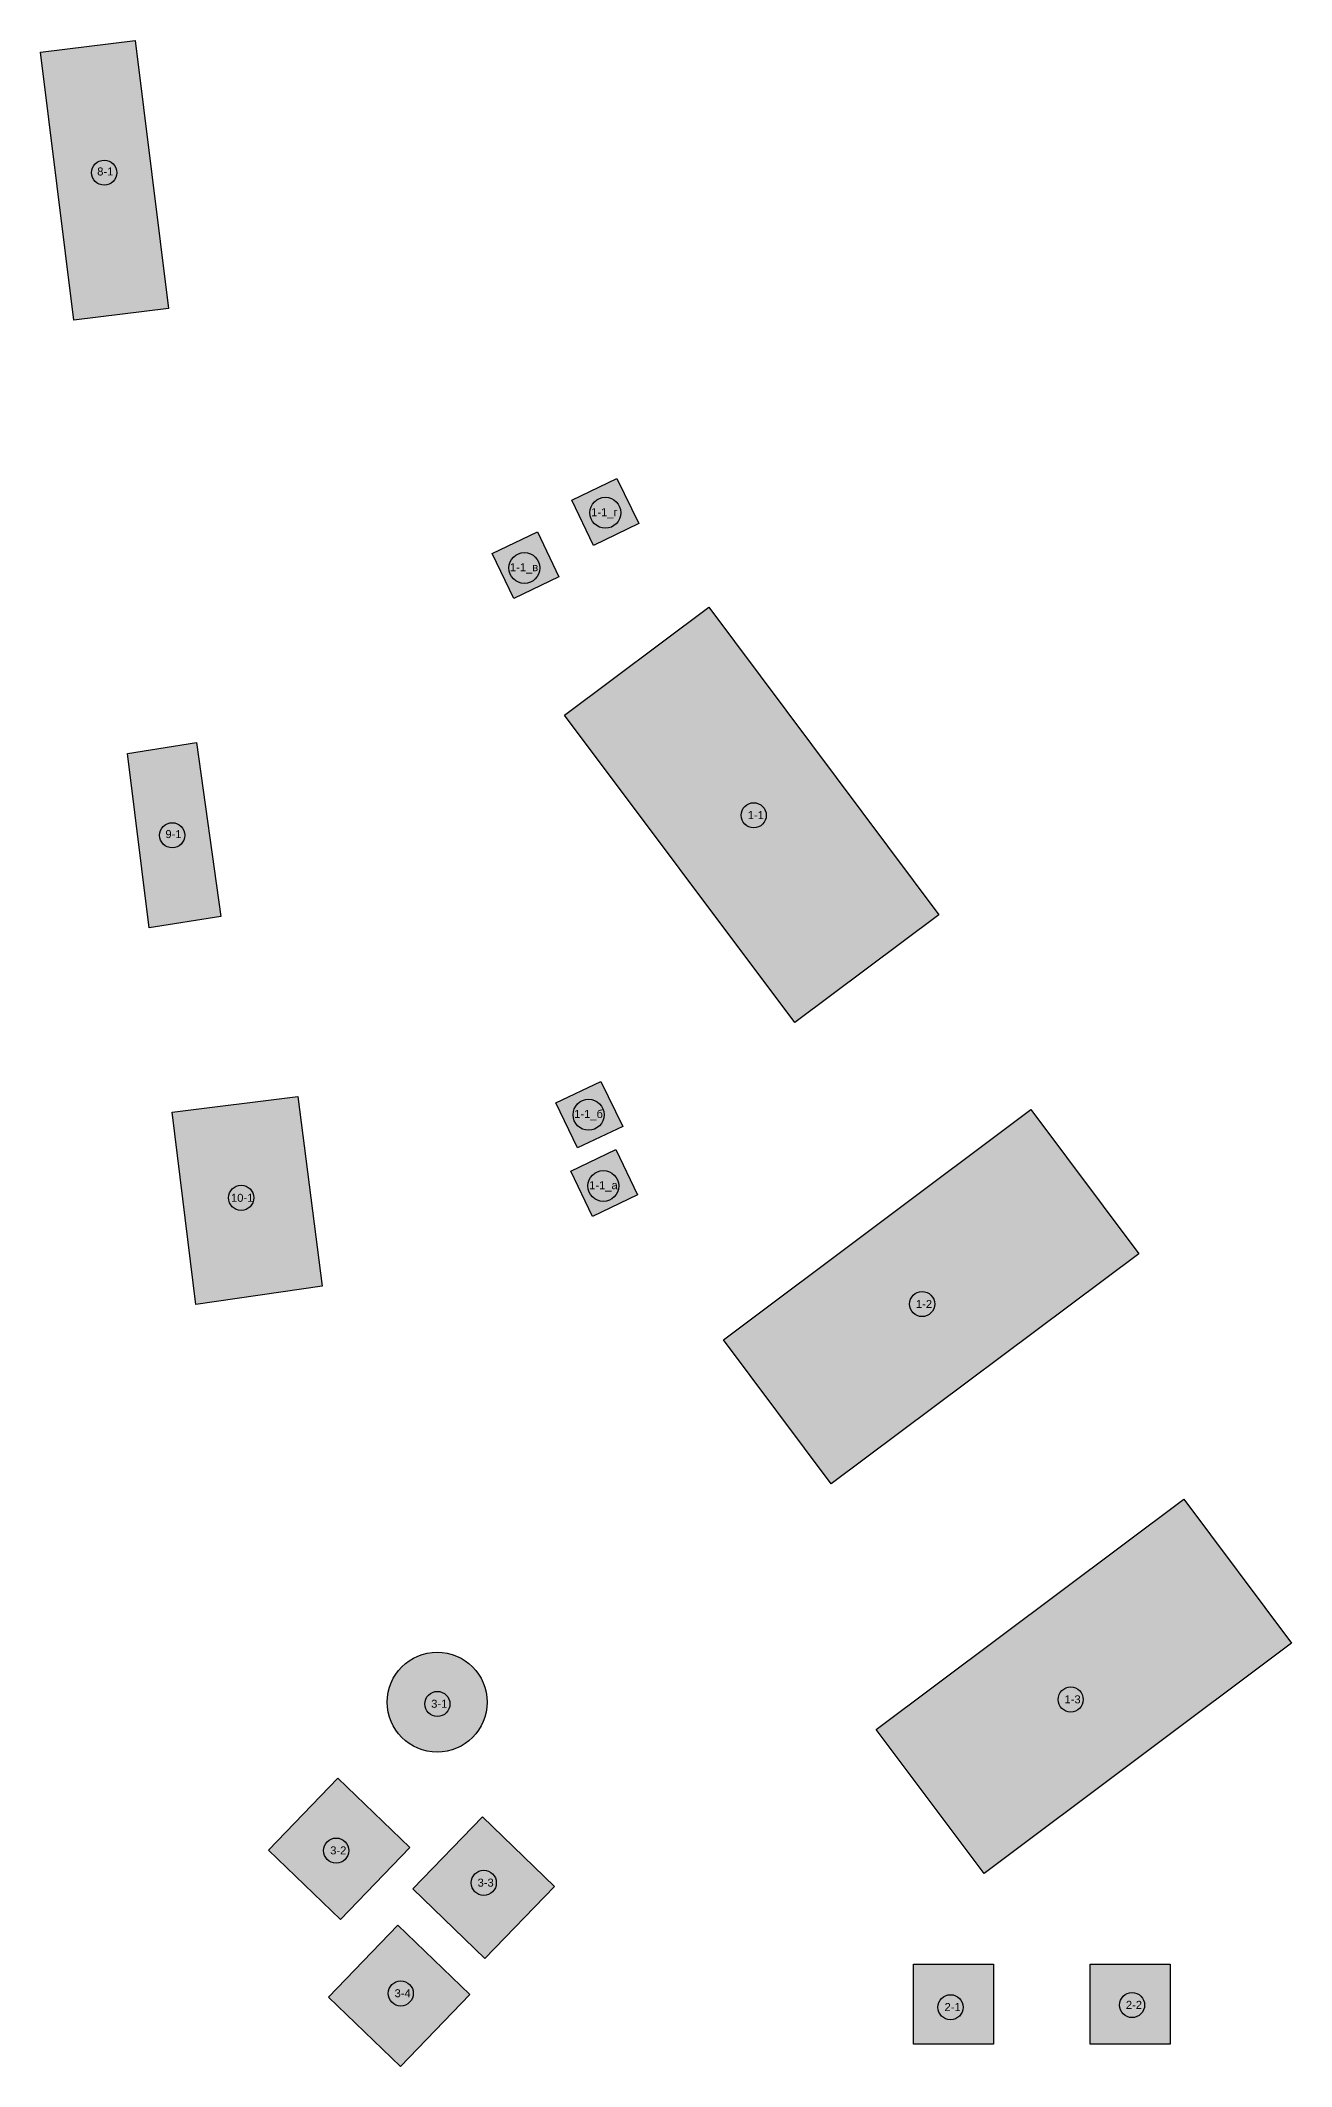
# Model space of a CAD drawing. Header units: millimetres. Extents: x 2242357 to 2245404, y 378014 to 382094.
# Drawn here: x 2243745 to 2244370, y 381073 to 382086 of the extents above; entities that cross this region are included whole.
import ezdxf

# ---------------------------------------------------------------- set-up
doc = ezdxf.new("R2010")
doc.units = ezdxf.units.MM
doc.layers.add('логистика_здание', color=7, linetype='Continuous', true_color=0x000000)
doc.layers.add('промка_здание', color=7, linetype='Continuous', true_color=0x000000)
doc.layers.add('логистика_информация_объекты', color=1, linetype='Continuous')
doc.layers.add('логистика_штриховка_здание', color=150, linetype='Continuous', transparency=0.5)
doc.layers.add('промка_информация_объекты', color=1, linetype='Continuous', transparency=0.5)
doc.layers.add('промка_штриховка', color=7, linetype='Continuous', true_color=0xa24494, transparency=0.5)
doc.styles.get("Standard").update_dxf_attribs({"font": 'arial.ttf'})

msp = doc.modelspace()

# ---------------------------------------------------------------- hatches: boundary and pattern name
at = {"layer": 'логистика_штриховка_здание'}
h = msp.add_hatch(color=256, dxfattribs=at)
h.dxf.hatch_style = 1
h.paths.add_polyline_path([(2243761.3, 381945.8), (2243744.6, 382079.8), (2243792, 382085.7), (2243808.6, 381951.7)])
h = msp.add_hatch(color=256, dxfattribs=at)
h.dxf.hatch_style = 1
h.paths.add_polyline_path([(2244032.9, 381866.7), (2244043.8, 381844.2), (2244021.2, 381833.3), (2244010.4, 381855.9)])
h = msp.add_hatch(color=256, dxfattribs=at)
h.dxf.hatch_style = 1
h.paths.add_polyline_path([(2243993.1, 381840), (2244003.9, 381817.5), (2243981.4, 381806.7), (2243970.5, 381829.2)])
h = msp.add_hatch(color=256, dxfattribs=at)
h.dxf.hatch_style = 1
h.paths.add_polyline_path([(2243799, 381642.2), (2243788.2, 381729.3), (2243822.7, 381734.7), (2243834.8, 381647.8)])
h = msp.add_hatch(color=256, dxfattribs=at)
h.dxf.hatch_style = 1
h.paths.add_polyline_path([(2244024.9, 381565.4), (2244035.8, 381542.9), (2244013.2, 381532.1), (2244002.4, 381554.6)])
h = msp.add_hatch(color=256, dxfattribs=at)
h.dxf.hatch_style = 1
h.paths.add_polyline_path([(2243822.4, 381453.9), (2243810.4, 381550), (2243873.4, 381557.9), (2243885.5, 381463)])
h = msp.add_hatch(color=256, dxfattribs=at)
h.dxf.hatch_style = 1
h.paths.add_polyline_path([(2244032.4, 381531.3), (2244043.2, 381508.7), (2244020.7, 381497.9), (2244009.9, 381520.5)])
at = {"layer": 'промка_штриховка'}
h = msp.add_hatch(color=256, dxfattribs=at)
h.dxf.hatch_style = 1
h.paths.add_polyline_path([(2244078.8, 381802.4), (2244193.9, 381648.7), (2244121.8, 381594.8), (2244006.7, 381748.5)])
h = msp.add_hatch(color=256, dxfattribs=at)
h.dxf.hatch_style = 1
h.paths.add_polyline_path([(2244086.2, 381436.2), (2244239.9, 381551.3), (2244293.8, 381479.2), (2244140.1, 381364.2)])
h = msp.add_hatch(color=256, dxfattribs=at)
h.dxf.hatch_style = 1
h.paths.add_polyline_path([(2244162.6, 381241.5), (2244316.3, 381356.6), (2244370.2, 381284.5), (2244216.5, 381169.5)])
h = msp.add_hatch(color=256, dxfattribs=at)
h.dxf.hatch_style = 1
edge = h.paths.add_edge_path()
edge.add_arc((2243943, 381255.1), 25, 0, 360)
h = msp.add_hatch(color=256, dxfattribs=at)
h.dxf.hatch_style = 1
h.paths.add_polyline_path([(2243893.3, 381217.1), (2243929.3, 381182.4), (2243894.6, 381146.4), (2243858.6, 381181.1)])
h = msp.add_hatch(color=256, dxfattribs=at)
h.dxf.hatch_style = 1
h.paths.add_polyline_path([(2243965.7, 381197.7), (2244001.6, 381163), (2243966.9, 381127), (2243930.9, 381161.8)])
h = msp.add_hatch(color=256, dxfattribs=at)
h.dxf.hatch_style = 1
h.paths.add_polyline_path([(2243923.4, 381143.7), (2243959.4, 381109), (2243924.7, 381073), (2243888.7, 381107.7)])
h = msp.add_hatch(color=256, dxfattribs=at)
h.dxf.hatch_style = 1
h.paths.add_polyline_path([(2244181.2, 381124.2), (2244221.2, 381124.2), (2244221.2, 381084.2), (2244181.2, 381084.2)])
h = msp.add_hatch(color=256, dxfattribs=at)
h.dxf.hatch_style = 1
h.paths.add_polyline_path([(2244269.6, 381124.2), (2244309.6, 381124.2), (2244309.6, 381084.2), (2244269.6, 381084.2)])

# ---------------------------------------------------------------- linework, layer by layer
at = {"layer": 'логистика_здание'}
for points in [[(2243761.3, 381945.8), (2243744.6, 382079.8), (2243792, 382085.7), (2243808.6, 381951.7)], [(2244032.9, 381866.7), (2244043.8, 381844.2), (2244021.2, 381833.3), (2244010.4, 381855.9)], [(2243993.1, 381840), (2244003.9, 381817.5), (2243981.4, 381806.7), (2243970.5, 381829.2)], [(2243799, 381642.2), (2243788.2, 381729.3), (2243822.7, 381734.7), (2243834.8, 381647.8)], [(2244024.9, 381565.4), (2244035.8, 381542.9), (2244013.2, 381532.1), (2244002.4, 381554.6)], [(2243822.4, 381453.9), (2243810.4, 381550), (2243873.4, 381557.9), (2243885.5, 381463)], [(2244032.4, 381531.3), (2244043.2, 381508.7), (2244020.7, 381497.9), (2244009.9, 381520.5)]]:
    msp.add_lwpolyline(points, close=True, dxfattribs=at)
at = {"layer": 'логистика_информация_объекты'}
for centre in [(2243776.5, 382019.6), (2243810.5, 381688.4), (2243845, 381507.2)]:
    msp.add_circle(centre, 6.28, dxfattribs=at)
at = {"layer": 'промка_здание'}
for points in [[(2244078.8, 381802.4), (2244193.9, 381648.7), (2244121.8, 381594.8), (2244006.7, 381748.5)], [(2244086.2, 381436.2), (2244239.9, 381551.3), (2244293.8, 381479.2), (2244140.1, 381364.2)], [(2244162.6, 381241.5), (2244316.3, 381356.6), (2244370.2, 381284.5), (2244216.5, 381169.5)], [(2243893.3, 381217.1), (2243929.3, 381182.4), (2243894.6, 381146.4), (2243858.6, 381181.1)], [(2243965.7, 381197.7), (2244001.6, 381163), (2243966.9, 381127), (2243930.9, 381161.8)], [(2243923.4, 381143.7), (2243959.4, 381109), (2243924.7, 381073), (2243888.7, 381107.7)], [(2244181.2, 381124.2), (2244221.2, 381124.2), (2244221.2, 381084.2), (2244181.2, 381084.2)], [(2244269.6, 381124.2), (2244309.6, 381124.2), (2244309.6, 381084.2), (2244269.6, 381084.2)]]:
    msp.add_lwpolyline(points, close=True, dxfattribs=at)
msp.add_circle((2243943, 381255.1), 25, dxfattribs=at)
at = {"layer": 'промка_информация_объекты'}
for centre, radius in [((2244027.1, 381849.6), 7.73), ((2243986.6, 381822), 7.73), ((2244101.3, 381698.4), 6.28), ((2244018.7, 381548.7), 7.73), ((2244026.1, 381513.1), 7.73), ((2244185.5, 381454.1), 6.28), ((2243943.1, 381254.2), 6.28), ((2244259.8, 381256.4), 6.28), ((2243892.5, 381180.9), 6.28), ((2243966.3, 381164.8), 6.28), ((2243924.8, 381109.5), 6.28), ((2244199.7, 381102.6), 6.28), ((2244290.5, 381103.7), 6.28)]:
    msp.add_circle(centre, radius, dxfattribs=at)

# ---------------------------------------------------------------- texts
at = {"layer": 'логистика_информация_объекты', "char_height": 4, "attachment_point": 1}
for s, insert in [('8-1', (2243773, 382022.2)), ('9-1', (2243807.1, 381691)), ('10-1', (2243839.9, 381509.2))]:
    msp.add_mtext_dynamic_manual_height_columns(s, width=36.12, gutter_width=12.5, heights=[0], dxfattribs=dict(at, insert=insert))
at = {"layer": 'промка_информация_объекты', "char_height": 4, "attachment_point": 1}
for s, insert in [('1-1_г', (2244020, 381851.9)), ('1-1_в', (2243979.4, 381824.4)), ('1-1', (2244098.3, 381700.5)), ('1-1_б', (2244011.5, 381551.1)), ('1-1_а', (2244019, 381515.5)), ('1-2', (2244182.4, 381456.1)), ('1-3', (2244256.7, 381258.5)), ('3-1', (2243940, 381256.3)), ('3-2', (2243889.5, 381183)), ('3-3', (2243963.2, 381166.9)), ('3-4', (2243921.7, 381111.6)), ('2-2', (2244287.4, 381105.8)), ('2-1', (2244196.7, 381104.7))]:
    msp.add_mtext_dynamic_manual_height_columns(s, width=36.12, gutter_width=12.5, heights=[0], dxfattribs=dict(at, insert=insert))

doc.saveas('drawing.dxf')
